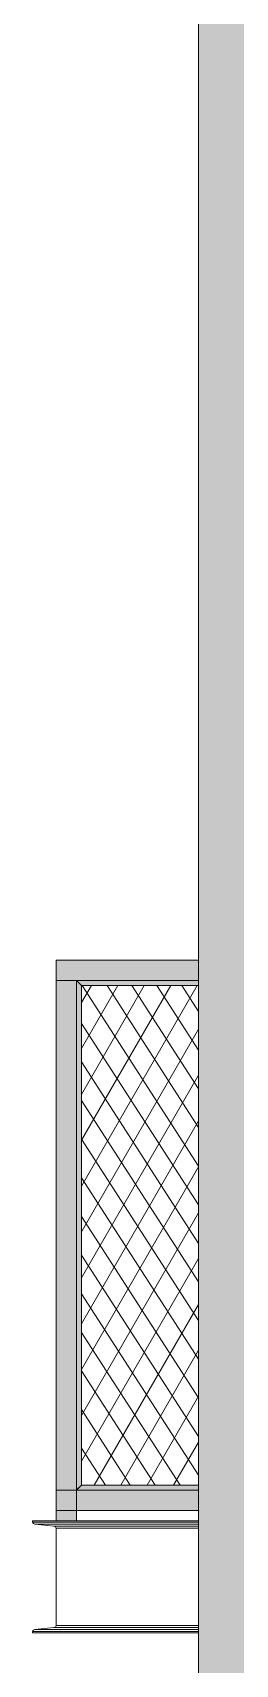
# Model space of a CAD drawing. Header units: millimetres. Extents: x 476244520 to 476657119, y 4620824743 to 4621446928.
# Drawn here: x 476552829 to 476553228, y 4621028824 to 4621032026 of the extents above; entities that cross this region are included whole.
import ezdxf

# ---------------------------------------------------------------- set-up
doc = ezdxf.new("R2010")
doc.units = ezdxf.units.MM
doc.header["$MEASUREMENT"] = 0
doc.layers.add('New_2D Drafting - General_Pen_No__30_Pen_No__9_Pen_No__9_Pen_No__254', color=7, linetype='Continuous', lineweight=0, true_color=0xcccccc)
for name, color, linetype, lineweight in [('New_2D Drafting - General_Pen_No__30_Pen_No__9_Pen_No__9_Pen_No__255', 255, 'Continuous', 0), ('New_2D Drafting - General_Pen_No__30_Pen_No__9_Pen_No__9_Pen_No__7', 7, 'Continuous', 0), ('New_2D Drafting - General_Pen_No__4', 7, 'Continuous', 0), ('New_2D Drafting - General_Pen_No__7', 7, 'Continuous', 0), ('Structural - Bearing_Pen_No__7', 7, 'Continuous', 0)]:
    doc.layers.add(name, color=color, linetype=linetype, lineweight=lineweight)

msp = doc.modelspace()

# ---------------------------------------------------------------- hatches: boundary and pattern name
at = {"layer": 'New_2D Drafting - General_Pen_No__30_Pen_No__9_Pen_No__9_Pen_No__254', "linetype": 'Continuous', "lineweight": 0, "true_color": 0xcccccc}
h = msp.add_hatch(dxfattribs=at)
h.set_pattern_fill('BRICK___RUNNING_BOND', color=254, style=0, pattern_type=2)
h.set_pattern_definition([(180, (476560325.686, 4621034175.24), (0, 66.64), []), (90, (476560325.69, 4621034175.24), (244.8, 0), [66.64, -66.64]), (90, (476560203.29, 4621034241.88), (244.8, 0), [66.64, -66.64])])
h.paths.add_polyline_path([(476553155.334, 4621038706.026), (476553155.326, 4621028596.024), (476553225.73, 4621028596.024), (476553225.73, 4621025966.681), (476553230.285, 4621025966.024), (476570925.391, 4621025966.024), (476570995.391, 4621025966.024), (476570995.391, 4621029166.014), (476570995.391, 4621039165.621), (476553155.334, 4621039165.617)])
h.paths.add_polyline_path([(476562025.094, 4621031666.024), (476563625.528, 4621031666.024), (476563625.528, 4621030066.024), (476562025.094, 4621030066.024)], flags=0)
h.paths.add_polyline_path([(476562025.527, 4621036466.024), (476563625.527, 4621036466.024), (476563625.527, 4621038066.024), (476562025.527, 4621038066.024)], flags=0)
h.paths.add_polyline_path([(476563625.961, 4621033266.024), (476562025.527, 4621033266.024), (476562025.527, 4621034866.024), (476563625.961, 4621034866.024)], flags=0)
h.paths.add_polyline_path([(476563625.528, 4621026866.024), (476563625.528, 4621028466.024), (476562025.527, 4621028466.024), (476562025.527, 4621026866.024)], flags=0)
at = {"layer": 'New_2D Drafting - General_Pen_No__30_Pen_No__9_Pen_No__9_Pen_No__255', "linetype": 'Continuous', "lineweight": 0}
for points in [[(476552875.687, 4621030206.026), (476553155.354, 4621030206.026), (476553155.354, 4621030166.026), (476552875.687, 4621030166.026)], [(476552875.687, 4621029106.024), (476552915.694, 4621029106.024), (476552915.694, 4621030166.026), (476552875.687, 4621030166.026)], [(476552925.694, 4621029176.024), (476552915.694, 4621029166.024), (476552915.694, 4621030166.026), (476552925.694, 4621030156.026)], [(476552925.694, 4621030156.026), (476553155.354, 4621030156.026), (476553155.354, 4621030166.026), (476552915.694, 4621030166.026)], [(476552875.687, 4621029166.024), (476553155.354, 4621029166.024), (476553155.354, 4621029126.024), (476552875.687, 4621029126.024)], [(476552915.325, 4621029166.024), (476553155.354, 4621029166.024), (476553155.354, 4621029176.024), (476552925.325, 4621029176.024)]]:
    msp.add_hatch(color=255, dxfattribs=at).paths.add_polyline_path(points)
at = {"layer": 'New_2D Drafting - General_Pen_No__7', "linetype": 'Continuous', "lineweight": 0}
h = msp.add_hatch(dxfattribs=at)
h.set_pattern_fill('BATT_INSULATION', style=0, pattern_type=2)
h.set_pattern_definition([(60, (476844527.15, 4621385791.044), (-38.971143, 22.5), []), (122.833095, (476844527.15, 4621385791.044), (36.8060797, 18.75), [])])
h.paths.add_polyline_path([(476553155.354, 4621029176.024), (476552925.694, 4621029176.024), (476552925.694, 4621030156.026), (476553155.354, 4621030156.026)])

# ---------------------------------------------------------------- linework, layer by layer
at = {"layer": 'New_2D Drafting - General_Pen_No__30_Pen_No__9_Pen_No__9_Pen_No__7', "color": 7, "linetype": 'Continuous', "lineweight": 0, "flags": 128}
for points in [[(476553155.334, 4621038706.026), (476553155.326, 4621028596.024), (476553225.73, 4621028596.024), (476553225.73, 4621025966.681), (476553230.285, 4621025966.024), (476570925.391, 4621025966.024), (476570995.391, 4621025966.024), (476570995.391, 4621029166.014), (476570995.391, 4621039165.621), (476553155.334, 4621039165.617)], [(476552875.687, 4621030206.026), (476553155.354, 4621030206.026), (476553155.354, 4621030166.026), (476552875.687, 4621030166.026)], [(476552875.687, 4621029106.024), (476552915.694, 4621029106.024), (476552915.694, 4621030166.026), (476552875.687, 4621030166.026)], [(476552925.694, 4621029176.024), (476552915.694, 4621029166.024), (476552915.694, 4621030166.026), (476552925.694, 4621030156.026)], [(476552925.694, 4621030156.026), (476553155.354, 4621030156.026), (476553155.354, 4621030166.026), (476552915.694, 4621030166.026)], [(476552875.687, 4621029166.024), (476553155.354, 4621029166.024), (476553155.354, 4621029126.024), (476552875.687, 4621029126.024)], [(476552915.325, 4621029166.024), (476553155.354, 4621029166.024), (476553155.354, 4621029176.024), (476552925.325, 4621029176.024)]]:
    msp.add_lwpolyline(points, close=True, dxfattribs=at)
at = {"layer": 'New_2D Drafting - General_Pen_No__4', "color": 7, "linetype": 'Continuous', "lineweight": 0, "flags": 128}
msp.add_lwpolyline([(476553155.354, 4621029176.024), (476552925.694, 4621029176.024), (476552925.694, 4621030156.026), (476553155.354, 4621030156.026)], close=True, dxfattribs=at)
at = {"layer": 'Structural - Bearing_Pen_No__7', "color": 7, "linetype": 'Continuous', "lineweight": 0}
for p, q in [((476552829.361, 4621029103.537), (476552829.361, 4621029106.032)), ((476553155.381, 4621029106.032), (476552829.361, 4621029106.032)), ((476552829.761, 4621029102.006), (476552829.361, 4621029103.537)), ((476553155.381, 4621029103.537), (476552829.361, 4621029103.537)), ((476552830.899, 4621029100.708), (476552829.761, 4621029102.006)), ((476552832.602, 4621029099.841), (476552830.899, 4621029100.708)), ((476552833.824, 4621029099.582), (476552832.602, 4621029099.841)), ((476552871.225, 4621029095.592), (476552833.824, 4621029099.582)), ((476553155.381, 4621029099.582), (476552833.824, 4621029099.582)), ((476552872.447, 4621029095.332), (476552871.225, 4621029095.592)), ((476553155.381, 4621029095.592), (476552871.225, 4621029095.592)), ((476552874.15, 4621029094.465), (476552872.447, 4621029095.332)), ((476552875.288, 4621029093.168), (476552874.15, 4621029094.465)), ((476552875.688, 4621029091.637), (476552875.288, 4621029093.168)), ((476552875.687, 4621028900.427), (476552875.688, 4621029091.637)), ((476553155.381, 4621029091.637), (476552875.688, 4621029091.637)), ((476552833.824, 4621028892.482), (476552871.225, 4621028896.472)), ((476552871.225, 4621028896.472), (476552872.447, 4621028896.731)), ((476553155.386, 4621028896.472), (476552871.225, 4621028896.472)), ((476552872.447, 4621028896.731), (476552874.15, 4621028897.598)), ((476552874.15, 4621028897.598), (476552875.288, 4621028898.896)), ((476552875.288, 4621028898.896), (476552875.687, 4621028900.427)), ((476553155.386, 4621028900.427), (476552875.687, 4621028900.427)), ((476552829.361, 4621028888.527), (476552829.761, 4621028890.058)), ((476552829.361, 4621028886.032), (476552829.361, 4621028888.527)), ((476553155.386, 4621028888.527), (476552829.361, 4621028888.527)), ((476553155.386, 4621028886.032), (476552829.361, 4621028886.032)), ((476552829.761, 4621028890.058), (476552830.899, 4621028891.355)), ((476552830.899, 4621028891.355), (476552832.602, 4621028892.222)), ((476552832.602, 4621028892.222), (476552833.824, 4621028892.482)), ((476553155.386, 4621028892.482), (476552833.824, 4621028892.482))]:
    msp.add_line(p, q, dxfattribs=at)

doc.saveas('drawing.dxf')
